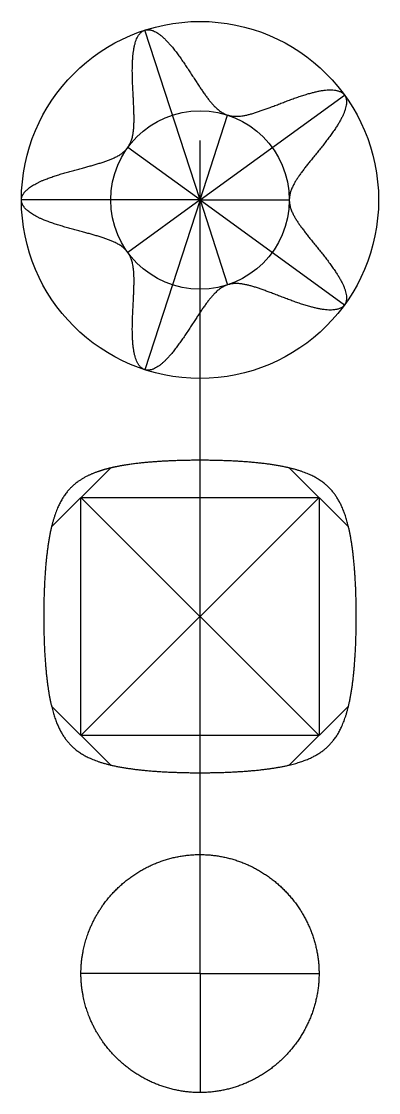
# Model space of a CAD drawing. Header units: millimetres. Extents: x 42.5 to 57.5, y 65 to 110.
import ezdxf

# ---------------------------------------------------------------- set-up
doc = ezdxf.new("R2010")
doc.units = ezdxf.units.MM
doc.layers.get('0').update_dxf_attribs({"linetype": 'CONTINUOUS'})

msp = doc.modelspace()

# ---------------------------------------------------------------- linework, layer by layer
for p, q in [((50, 102.5), (47.682, 109.633)), ((50, 102.5), (56.068, 106.908)), ((50, 102.5), (51.159, 106.066)), ((50, 70), (50, 105)), ((50, 102.5), (46.966, 104.704)), ((50, 102.5), (42.5, 102.5)), ((50, 102.5), (46.966, 100.296)), ((50, 102.5), (47.682, 95.367)), ((50, 102.5), (51.159, 98.934)), ((50, 102.5), (56.068, 98.092)), ((50, 102.5), (53.75, 102.5)), ((43.763, 88.763), (46.237, 91.237)), ((53.763, 91.237), (56.237, 88.763)), ((45, 90), (55, 80)), ((55, 90), (45, 80)), ((46.237, 78.763), (43.763, 81.237)), ((56.237, 81.237), (53.763, 78.763)), ((50, 70), (50, 75)), ((50, 70), (45, 70)), ((50, 70), (50, 65)), ((50, 70), (55, 70))]:
    msp.add_line(p, q)
msp.add_lwpolyline([(45, 90), (55, 90), (55, 80), (45, 80)], close=True)
for radius in [7.5, 3.75]:
    msp.add_circle((50, 102.5), radius)
for points in [[(42.5, 102.5), (42.5, 102.387), (42.579, 102.161), (42.935, 101.835), (43.812, 101.473), (45.18, 101.133), (46.388, 100.816), (47.093, 100.388), (47.282, 99.585), (47.211, 98.338), (47.111, 96.932), (47.203, 95.75), (47.617, 95.167), (48.296, 95.395), (49.065, 96.297), (49.81, 97.493), (50.485, 98.544), (51.11, 99.082), (51.932, 99.015), (53.096, 98.561), (54.403, 98.032), (55.555, 97.754), (56.238, 97.968), (56.231, 98.683), (55.61, 99.694), (54.703, 100.773), (53.912, 101.739), (53.594, 102.5), (53.912, 103.261), (54.703, 104.227), (55.61, 105.306), (56.231, 106.317), (56.238, 107.032), (55.555, 107.246), (54.403, 106.968), (53.096, 106.439), (51.932, 105.985), (51.11, 105.918), (50.485, 106.456), (49.81, 107.507), (49.065, 108.703), (48.296, 109.605), (47.617, 109.833), (47.203, 109.25), (47.111, 108.068), (47.211, 106.662), (47.282, 105.415), (47.093, 104.612), (46.388, 104.184), (45.18, 103.867), (43.812, 103.527), (42.935, 103.165), (42.579, 102.839), (42.5, 102.613), (42.5, 102.5)], [(46.237, 91.237), (46.445, 91.287), (46.881, 91.374), (47.598, 91.473), (48.657, 91.551), (50.073, 91.58), (51.484, 91.544), (52.795, 91.438), (53.924, 91.242), (54.826, 90.923), (55.497, 90.438), (55.963, 89.744), (56.267, 88.819), (56.453, 87.667), (56.551, 86.343), (56.58, 84.927), (56.544, 83.516), (56.438, 82.205), (56.242, 81.076), (55.923, 80.174), (55.438, 79.503), (54.744, 79.037), (53.819, 78.733), (52.667, 78.547), (51.343, 78.449), (49.927, 78.42), (48.516, 78.456), (47.205, 78.562), (46.076, 78.758), (45.174, 79.077), (44.503, 79.562), (44.037, 80.256), (43.733, 81.181), (43.547, 82.333), (43.449, 83.657), (43.42, 85.073), (43.456, 86.484), (43.562, 87.795), (43.758, 88.924), (44.077, 89.826), (44.562, 90.497), (45.117, 90.87), (45.638, 91.077), (46.03, 91.188), (46.237, 91.237)], [(45, 70), (45, 69.688), (45.05, 69.063), (45.276, 68.142), (45.865, 67.002), (47.002, 65.865), (48.427, 65.128), (50, 64.873), (51.573, 65.128), (52.998, 65.865), (54.135, 67.002), (54.872, 68.427), (55.127, 70), (54.872, 71.573), (54.135, 72.998), (52.998, 74.135), (51.573, 74.872), (50, 75.127), (48.427, 74.872), (47.002, 74.135), (45.865, 72.998), (45.276, 71.858), (45.05, 70.937), (45, 70.312), (45, 70)]]:
    msp.add_open_spline(points, degree=5)

doc.saveas('drawing.dxf')
